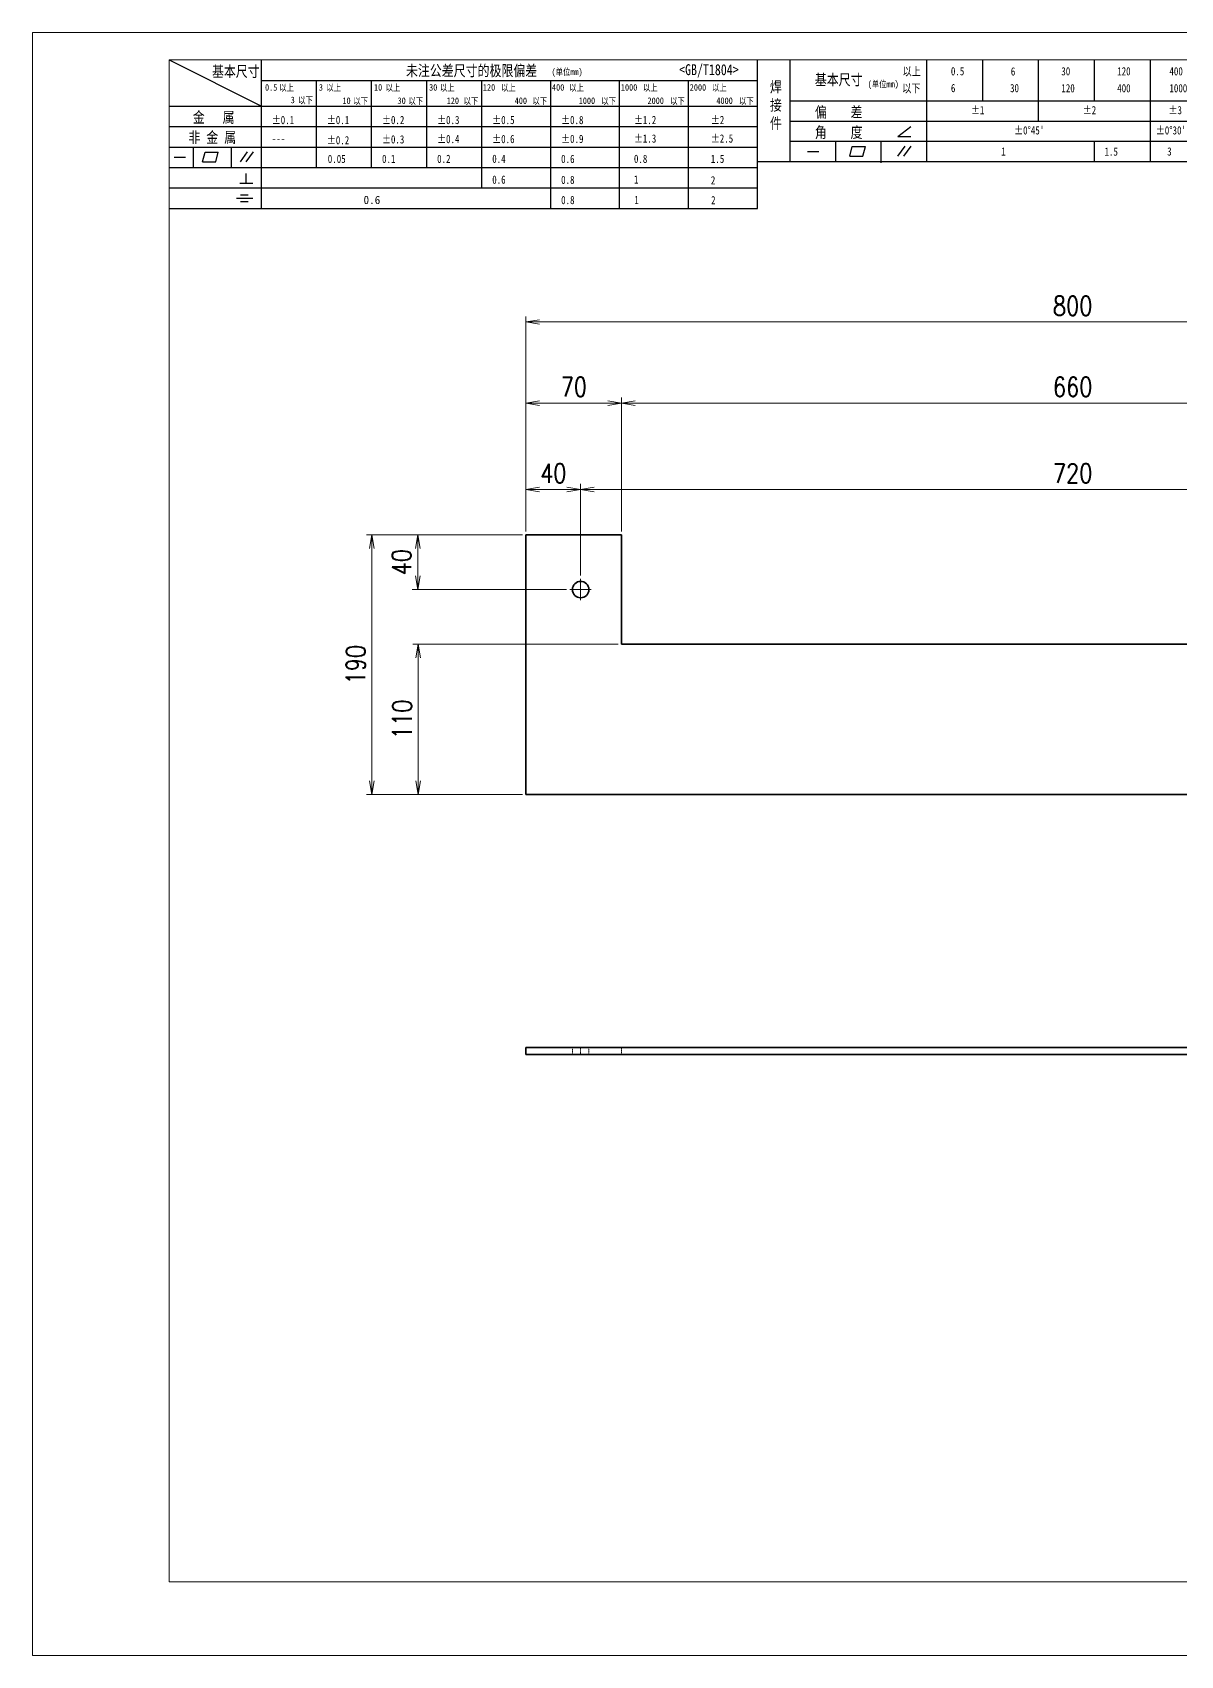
# Model space of a CAD drawing. Header units: millimetres. Extents: x 1333 to 142399, y -42879 to -5704.
# Drawn here: x 72270 to 73110, y -11024 to -9836 of the extents above; entities that cross this region are included whole.
import ezdxf

# ---------------------------------------------------------------- set-up
doc = ezdxf.new("R2010")
doc.units = ezdxf.units.MM
doc.header["$LTSCALE"] = 0.5
doc.linetypes.add('AM_ISO02W050x2', pattern=[3.75, 3, -0.75])
doc.linetypes.add('AM_ISO08W050x2', pattern=[9, 6, -0.75, 1.5, -0.75])
doc.layers.add('DIM', color=3, linetype='Continuous')
doc.layers.add('图\\M+19E79\\M+195B6\\M+18E9A', color=7, linetype='Continuous')
for name, color, linetype, lineweight in [('中心线', 2, 'AM_ISO08W050x2', 18), ('图框', 7, 'Continuous', 18), ('粗实线', 7, 'Continuous', 35), ('虚线', 1, 'AM_ISO02W050x2', 18)]:
    doc.layers.add(name, color=color, linetype=linetype, lineweight=lineweight)
doc.layers.add('打印', color=7, linetype='Continuous', lineweight=15, plot=False)
doc.layers.add('打印-禁用', color=7, linetype='Continuous', lineweight=15, plot=False)
doc.styles.add('DIM', font='romans.shx', dxfattribs={"width": 0.8, "bigfont": 'bigfont.shx'})
doc.styles.add('国标', font='simfang.ttf', dxfattribs={"width": 0.8})
doc.dimstyles.new('XR 1-4', dxfattribs={"dimscale": 4, "dimtxt": 3.5, "dimasz": 2.5, "dimexe": 1, "dimexo": 0.625, "dimgap": 1.2, "dimtad": 1, "dimdsep": 46, "dimtxsty": 'DIM', "dimblk": 'OPEN', "dimcen": 0, "dimclrd": 8, "dimclre": 8, "dimclrt": 2, "dimazin": 2, "dimtfac": 0.5, "dimtmove": 0, "dimatfit": 3, "dimldrblk": 'OPEN', "dimfxl": 0, "dimtolj": 2, "dimlwd": 18, "dimlwe": 18, "dimarcsym": 0})

# ---------------------------------------------------------------- blocks, each defined once
blk = doc.blocks.new('GZDEH零件A3图框V01版')
at = {"layer": '图\\M+19E79\\M+195B6\\M+18E9A', "color": 9}
for p, q in [((2882.49, -1554.46), (2899.37, -1562.92)), ((2899.37, -1581.67), (2899.37, -1554.46)), ((2990.09, -1581.67), (2990.09, -1554.46)), ((2996.09, -1573.08), (2996.09, -1554.46)), ((3021.09, -1561.98), (3021.09, -1554.46)), ((3031.31, -1561.98), (3031.31, -1554.46)), ((3041.53, -1561.98), (3041.53, -1554.46)), ((3051.75, -1561.98), (3051.75, -1554.46)), ((3061.98, -1561.98), (3061.98, -1554.46)), ((2899.37, -1558.24), (2990.09, -1558.24)), ((2909.45, -1574.17), (2909.45, -1558.24)), ((2919.53, -1574.17), (2919.53, -1558.24)), ((2929.61, -1574.17), (2929.61, -1558.24)), ((2939.69, -1577.92), (2939.69, -1558.24)), ((2952.29, -1581.67), (2952.29, -1558.24)), ((2964.89, -1581.67), (2964.89, -1558.24)), ((2977.49, -1581.67), (2977.49, -1558.24)), ((2996.09, -1561.98), (3113.09, -1561.98)), ((3021.09, -1573.08), (3021.09, -1561.98)), ((3041.53, -1565.68), (3041.53, -1561.98)), ((3061.98, -1573.08), (3061.98, -1561.98)), ((2882.49, -1562.92), (2990.09, -1562.92)), ((2882.49, -1566.67), (2990.09, -1566.67)), ((2996.09, -1565.68), (3113.09, -1565.68)), ((3015.75, -1568.51), (3018.15, -1566.66)), ((2882.49, -1570.42), (2990.09, -1570.42)), ((2886.92, -1574.12), (2886.92, -1570.42)), ((2893.91, -1574.12), (2893.91, -1570.42)), ((2996.09, -1569.38), (3113.09, -1569.38)), ((3004.42, -1573.08), (3004.42, -1569.38)), ((3006.97, -1572.12), (3007.45, -1570.33)), ((3007.45, -1570.33), (3009.86, -1570.33)), ((3009.39, -1572.12), (3009.86, -1570.33)), ((3012.75, -1573.08), (3012.75, -1569.38)), ((3015.75, -1568.51), (3018.15, -1568.51)), ((3015.81, -1572.12), (3017.15, -1570.26)), ((3016.89, -1572.12), (3018.23, -1570.26)), ((3051.75, -1573.08), (3051.75, -1569.38)), ((2883.43, -1572.27), (2885.49, -1572.27)), ((2888.59, -1573.16), (2889.07, -1571.37)), ((2888.59, -1573.16), (2891, -1573.16)), ((2889.07, -1571.37), (2891.48, -1571.37)), ((2891, -1573.16), (2891.48, -1571.37)), ((2895.52, -1573.16), (2896.85, -1571.3)), ((2896.6, -1573.16), (2897.94, -1571.3)), ((2990.09, -1573.08), (3113.09, -1573.08)), ((2999.26, -1571.23), (3001.32, -1571.23)), ((3006.97, -1572.12), (3009.39, -1572.12)), ((3012.75, -1573.33), (3012.75, -1573.08)), ((2882.49, -1574.17), (2990.09, -1574.17)), ((2895.42, -1577.05), (2897.81, -1577.05)), ((2896.58, -1577.05), (2896.58, -1575.28)), ((2882.49, -1577.92), (2990.09, -1577.92)), ((2894.79, -1579.77), (2897.77, -1579.77)), ((2895.57, -1579.17), (2896.92, -1579.17)), ((2882.49, -1581.67), (2990.09, -1581.67)), ((2895.57, -1580.37), (2896.93, -1580.37))]:
    blk.add_line(p, q, dxfattribs=at)
at = {"layer": '图框', "linetype": 'Continuous'}
for p, q in [((2882.49, -1554.46), (2882.49, -1832.96)), ((3272.49, -1554.46), (2882.49, -1554.46)), ((2882.49, -1832.96), (3272.49, -1832.96))]:
    blk.add_line(p, q, dxfattribs=at)
at = {"layer": '打印-禁用', "linetype": 'Continuous'}
for p, q in [((2857.49, -1549.46), (2857.49, -1846.46)), ((3277.49, -1549.46), (2857.49, -1549.46)), ((2857.49, -1846.46), (3277.49, -1846.46))]:
    blk.add_line(p, q, dxfattribs=at)
at = {"layer": '图\\M+19E79\\M+195B6\\M+18E9A', "color": 9, "style": '国标', "width": 0.8}
for s, height, p in [('基本尺寸', 2, (2890.33, -1557.58)), ('未注公差尺寸的极限偏差', 2, (2925.81, -1557.44)), ('<GB/T1804>', 2, (2975.78, -1557.27)), ('以上', 1.5, (3016.64, -1557.33)), ('0.5', 1.5, (3025.49, -1557.3)), ('6', 1.5, (3036.45, -1557.34)), ('30', 1.5, (3045.69, -1557.31)), ('120', 1.5, (3055.91, -1557.31)), ('400', 1.5, (3065.46, -1557.31)), ('30', 1.2, (2930.04, -1560.11)), ('基本尺寸', 2, (3000.6, -1559.1)), ('以下', 1.5, (3016.58, -1560.43)), ('6', 1.5, (3025.49, -1560.38)), ('30', 1.5, (3036.31, -1560.39)), ('120', 1.5, (3045.69, -1560.41)), ('400', 1.5, (3055.91, -1560.41)), ('1000', 1.5, (3065.46, -1560.41)), ('金   属', 2, (2886.82, -1565.98)), ('±0.1', 1.5, (2901.27, -1566.23)), ('±0.1', 1.5, (2911.35, -1566.23)), ('±0.2', 1.5, (2921.43, -1566.23)), ('±0.3', 1.5, (2931.51, -1566.23)), ('±0.5', 1.5, (2941.59, -1566.23)), ('±0.8', 1.5, (2954.19, -1566.23)), ('±1.2', 1.5, (2967.51, -1566.23)), ('±2', 1.5, (2981.58, -1566.23)), ('偏    差', 2, (3000.6, -1565.04)), ('±1', 1.5, (3029.16, -1564.42)), ('±2', 1.5, (3049.61, -1564.42)), ('±3', 1.5, (3065.3, -1564.42)), ('非 金 属', 2, (2886.02, -1569.65)), ('±0.3', 1.5, (2921.43, -1569.77)), ('±0.4', 1.5, (2931.51, -1569.71)), ('±0.6', 1.5, (2941.59, -1569.71)), ('±0.9', 1.5, (2954.19, -1569.68)), ('±1.3', 1.5, (2967.51, -1569.62)), ('±2.5', 1.5, (2981.58, -1569.61)), ('角    度', 2, (3000.6, -1568.74)), ("±0%%D45'", 1.5, (3037.06, -1568.12)), ("±0%%D30'", 1.5, (3062.98, -1568.12)), ('---', 1.5, (2901.27, -1569.65)), ('±0.2', 1.5, (2911.35, -1569.92)), ('1', 1.5, (3034.69, -1571.98)), ('1.5', 1.5, (3053.59, -1572.01)), ('3', 1.5, (3065.05, -1571.98)), ('0.1', 1.5, (2921.43, -1573.34)), ('0.2', 1.5, (2931.51, -1573.33)), ('0.4', 1.5, (2941.59, -1573.33)), ('0.6', 1.5, (2954.19, -1573.35)), ('0.8', 1.5, (2967.51, -1573.33)), ('1.5', 1.5, (2981.58, -1573.34)), ('0.6', 1.5, (2941.59, -1577.14)), ('0.8', 1.5, (2954.19, -1577.17)), ('1', 1.5, (2967.51, -1577.12)), ('2', 1.5, (2981.58, -1577.26)), ('0.8', 1.5, (2954.19, -1580.87)), ('1', 1.5, (2967.59, -1580.86)), ('2', 1.5, (2981.62, -1580.89))]:
    blk.add_text(s, height=height, dxfattribs=at).set_placement(p)
at = {"layer": '图\\M+19E79\\M+195B6\\M+18E9A', "color": 9, "lineweight": 15, "style": '国标', "width": 0.8}
for s, p in [('(单位mm)', (2952.44, -1557.27)), ('0.5', (2900.03, -1560.11)), ('以上', (2902.64, -1560.16)), ('3', (2909.88, -1560.11)), ('以上', (2911.25, -1560.16)), ('10', (2919.96, -1560.11)), ('以上', (2922.09, -1560.16)), ('以上', (2932.02, -1560.16)), ('120', (2939.88, -1560.11)), ('以上', (2943.21, -1560.16)), ('400', (2952.52, -1560.11)), ('以上', (2955.68, -1560.16)), ('1000', (2965.12, -1560.11)), ('以上', (2969.16, -1560.16)), ('2000', (2977.72, -1560.11)), ('以上', (2981.8, -1560.16)), ('(单位mm)', (3010.27, -1559.51)), ('3', (2904.73, -1562.41)), ('以下', (2906.1, -1562.46)), ('10', (2914.19, -1562.54)), ('以下', (2916.18, -1562.59)), ('30', (2924.27, -1562.54)), ('以下', (2926.26, -1562.59)), ('120', (2933.26, -1562.54)), ('以下', (2936.34, -1562.59)), ('400', (2945.7, -1562.54)), ('以下', (2948.94, -1562.59)), ('1000', (2957.41, -1562.54)), ('以下', (2961.54, -1562.59)), ('2000', (2969.99, -1562.54)), ('以下', (2974.14, -1562.59)), ('4000', (2982.59, -1562.54)), ('以下', (2986.74, -1562.59))]:
    blk.add_text(s, height=1.2, dxfattribs=at).set_placement(p)
at = {"layer": '图\\M+19E79\\M+195B6\\M+18E9A', "color": 9, "lineweight": 13, "style": '国标'}
blk.add_text('0.6', height=1.5, dxfattribs=at).set_placement((2918.05, -1580.85))
at = {"layer": '图\\M+19E79\\M+195B6\\M+18E9A', "color": 9, "style": '国标'}
for s, insert, char_height, width, attachment_point in [('焊\\P接\\P件', (2992.39, -1558.41), 2, 3.1877, 1), ('0.05', (2911.51, -1573.37), 1.5, 5.1982, 7)]:
    blk.add_mtext(s, dxfattribs=dict(at, insert=insert, char_height=char_height, width=width, attachment_point=attachment_point))
blk = doc.blocks.new('DEH A3')
at = {"layer": '图框'}
blk.add_blockref('GZDEH零件A3图框V01版', (-2857.49, 1846.46), dxfattribs=at)
blk = doc.blocks.new('_Open')
at = {"color": 0, "linetype": 'ByBlock', "lineweight": -2}
for p, q in [((-1, 0.17), (0, 0)), ((-1, -0.17), (0, 0)), ((0, 0), (-1, 0))]:
    blk.add_line(p, q, dxfattribs=at)
blk = doc.blocks.new('*D196')
at = {"layer": 'Defpoints', "color": 0, "transparency": 16777216}
for p in [(72518.6, -10203.6), (72631.4, -10203.6), (72631.4, -10393.6)]:
    blk.add_point(p, dxfattribs=at)
at = {"layer": 'DIM', "color": 8, "lineweight": 18, "transparency": 16777216}
for p, q in [((72628.9, -10203.6), (72514.6, -10203.6)), ((72518.6, -10383.6), (72518.6, -10213.6)), ((72628.9, -10393.6), (72514.6, -10393.6))]:
    blk.add_line(p, q, dxfattribs=at)
at = {"layer": 'DIM', "color": 8, "lineweight": 18, "transparency": 16777216, "xscale": 10, "yscale": 10, "zscale": 10}
for p, rotation in [((72518.6, -10203.6), 90), ((72518.6, -10393.6), 270)]:
    blk.add_blockref('_Open', p, dxfattribs=dict(at, rotation=rotation))
at = {"layer": 'DIM', "color": 2, "transparency": 16777216, "insert": (72506.8, -10298.6), "char_height": 14, "attachment_point": 5, "rotation": 90, "style": 'DIM'}
blk.add_mtext('\\A2;190', dxfattribs=at)
blk = doc.blocks.new('*D197')
at = {"layer": 'Defpoints', "color": 0, "transparency": 16777216}
for p in [(73431.4, -10047.8), (72631.4, -10203.6), (73431.4, -10203.6)]:
    blk.add_point(p, dxfattribs=at)
at = {"layer": 'DIM', "color": 8, "lineweight": 18, "transparency": 16777216}
for p, q in [((72631.4, -10201.1), (72631.4, -10043.8)), ((72641.4, -10047.8), (73421.4, -10047.8)), ((73431.4, -10201.1), (73431.4, -10043.8))]:
    blk.add_line(p, q, dxfattribs=at)
at = {"layer": 'DIM', "color": 8, "lineweight": 18, "transparency": 16777216, "xscale": 10, "yscale": 10, "zscale": 10, "rotation": 180}
blk.add_blockref('_Open', (72631.4, -10047.8), dxfattribs=at)
at = {"layer": 'DIM', "color": 8, "lineweight": 18, "transparency": 16777216, "xscale": 10, "yscale": 10, "zscale": 10}
blk.add_blockref('_Open', (73431.4, -10047.8), dxfattribs=at)
at = {"layer": 'DIM', "color": 2, "transparency": 16777216, "insert": (73031.4, -10036), "char_height": 14, "attachment_point": 5, "style": 'DIM'}
blk.add_mtext('\\A2;800', dxfattribs=at)
blk = doc.blocks.new('*D198')
at = {"layer": 'Defpoints', "color": 0, "transparency": 16777216}
for p in [(72631.4, -10107.1), (72631.4, -10203.6), (72701.4, -10203.6)]:
    blk.add_point(p, dxfattribs=at)
at = {"layer": 'DIM', "color": 8, "lineweight": 18, "transparency": 16777216}
for p, q in [((72631.4, -10201.1), (72631.4, -10103.1)), ((72691.4, -10107.1), (72641.4, -10107.1)), ((72701.4, -10201.1), (72701.4, -10103.1))]:
    blk.add_line(p, q, dxfattribs=at)
at = {"layer": 'DIM', "color": 8, "lineweight": 18, "transparency": 16777216, "xscale": 10, "yscale": 10, "zscale": 10, "rotation": 180}
blk.add_blockref('_Open', (72631.4, -10107.1), dxfattribs=at)
at = {"layer": 'DIM', "color": 8, "lineweight": 18, "transparency": 16777216, "xscale": 10, "yscale": 10, "zscale": 10}
blk.add_blockref('_Open', (72701.4, -10107.1), dxfattribs=at)
at = {"layer": 'DIM', "color": 2, "transparency": 16777216, "insert": (72666.4, -10095.3), "char_height": 14, "attachment_point": 5, "style": 'DIM'}
blk.add_mtext('\\A2;70', dxfattribs=at)
blk = doc.blocks.new('*D199')
at = {"layer": 'Defpoints', "color": 0, "transparency": 16777216}
for p in [(73361.4, -10107.1), (72701.4, -10203.6), (73361.4, -10203.6)]:
    blk.add_point(p, dxfattribs=at)
at = {"layer": 'DIM', "color": 8, "lineweight": 18, "transparency": 16777216}
for p, q in [((72701.4, -10201.1), (72701.4, -10103.1)), ((72711.4, -10107.1), (73351.4, -10107.1)), ((73361.4, -10201.1), (73361.4, -10103.1))]:
    blk.add_line(p, q, dxfattribs=at)
at = {"layer": 'DIM', "color": 8, "lineweight": 18, "transparency": 16777216, "xscale": 10, "yscale": 10, "zscale": 10, "rotation": 180}
blk.add_blockref('_Open', (72701.4, -10107.1), dxfattribs=at)
at = {"layer": 'DIM', "color": 8, "lineweight": 18, "transparency": 16777216, "xscale": 10, "yscale": 10, "zscale": 10}
blk.add_blockref('_Open', (73361.4, -10107.1), dxfattribs=at)
at = {"layer": 'DIM', "color": 2, "transparency": 16777216, "insert": (73031.4, -10095.3), "char_height": 14, "attachment_point": 5, "style": 'DIM'}
blk.add_mtext('\\A2;660', dxfattribs=at)
blk = doc.blocks.new('*D200')
at = {"layer": 'Defpoints', "color": 0, "transparency": 16777216}
for p in [(72552.6, -10283.6), (72701.4, -10283.6), (72631.4, -10393.6)]:
    blk.add_point(p, dxfattribs=at)
at = {"layer": 'DIM', "color": 8, "lineweight": 18, "transparency": 16777216}
for p, q in [((72698.9, -10283.6), (72548.6, -10283.6)), ((72552.6, -10383.6), (72552.6, -10293.6)), ((72628.9, -10393.6), (72548.6, -10393.6))]:
    blk.add_line(p, q, dxfattribs=at)
at = {"layer": 'DIM', "color": 8, "lineweight": 18, "transparency": 16777216, "xscale": 10, "yscale": 10, "zscale": 10}
for p, rotation in [((72552.6, -10283.6), 90), ((72552.6, -10393.6), 270)]:
    blk.add_blockref('_Open', p, dxfattribs=dict(at, rotation=rotation))
at = {"layer": 'DIM', "color": 2, "transparency": 16777216, "insert": (72540.8, -10338.6), "char_height": 14, "attachment_point": 5, "rotation": 90, "style": 'DIM'}
blk.add_mtext('\\A2;110', dxfattribs=at)
blk = doc.blocks.new('*D201')
at = {"layer": 'Defpoints', "color": 0, "transparency": 16777216}
for p in [(72552.2, -10203.6), (72631.4, -10203.6), (72663.6, -10243.6)]:
    blk.add_point(p, dxfattribs=at)
at = {"layer": 'DIM', "color": 8, "lineweight": 18, "transparency": 16777216}
for p, q in [((72628.9, -10203.6), (72548.2, -10203.6)), ((72552.2, -10233.6), (72552.2, -10213.6)), ((72661.1, -10243.6), (72548.2, -10243.6))]:
    blk.add_line(p, q, dxfattribs=at)
at = {"layer": 'DIM', "color": 8, "lineweight": 18, "transparency": 16777216, "xscale": 10, "yscale": 10, "zscale": 10}
for p, rotation in [((72552.2, -10203.6), 90), ((72552.2, -10243.6), 270)]:
    blk.add_blockref('_Open', p, dxfattribs=dict(at, rotation=rotation))
at = {"layer": 'DIM', "color": 2, "transparency": 16777216, "insert": (72540.4, -10223.6), "char_height": 14, "attachment_point": 5, "rotation": 90, "style": 'DIM'}
blk.add_mtext('\\A2;40', dxfattribs=at)
blk = doc.blocks.new('*D202')
at = {"layer": 'Defpoints', "color": 0, "transparency": 16777216}
for p in [(72631.4, -10170.3), (72631.4, -10203.6), (72671.4, -10235.8)]:
    blk.add_point(p, dxfattribs=at)
at = {"layer": 'DIM', "color": 8, "lineweight": 18, "transparency": 16777216}
for p, q in [((72631.4, -10201.1), (72631.4, -10166.3)), ((72671.4, -10233.3), (72671.4, -10166.3)), ((72661.4, -10170.3), (72641.4, -10170.3))]:
    blk.add_line(p, q, dxfattribs=at)
at = {"layer": 'DIM', "color": 8, "lineweight": 18, "transparency": 16777216, "xscale": 10, "yscale": 10, "zscale": 10, "rotation": 180}
blk.add_blockref('_Open', (72631.4, -10170.3), dxfattribs=at)
at = {"layer": 'DIM', "color": 8, "lineweight": 18, "transparency": 16777216, "xscale": 10, "yscale": 10, "zscale": 10}
blk.add_blockref('_Open', (72671.4, -10170.3), dxfattribs=at)
at = {"layer": 'DIM', "color": 2, "transparency": 16777216, "insert": (72651.4, -10158.5), "char_height": 14, "attachment_point": 5, "style": 'DIM'}
blk.add_mtext('\\A2;40', dxfattribs=at)
blk = doc.blocks.new('*D203')
at = {"layer": 'Defpoints', "color": 0, "transparency": 16777216}
for p in [(73391.4, -10170.3), (72671.4, -10235.8), (73391.4, -10235.8)]:
    blk.add_point(p, dxfattribs=at)
at = {"layer": 'DIM', "color": 8, "lineweight": 18, "transparency": 16777216}
for p, q in [((72671.4, -10233.3), (72671.4, -10166.3)), ((73391.4, -10233.3), (73391.4, -10166.3)), ((72681.4, -10170.3), (73381.4, -10170.3))]:
    blk.add_line(p, q, dxfattribs=at)
at = {"layer": 'DIM', "color": 8, "lineweight": 18, "transparency": 16777216, "xscale": 10, "yscale": 10, "zscale": 10, "rotation": 180}
blk.add_blockref('_Open', (72671.4, -10170.3), dxfattribs=at)
at = {"layer": 'DIM', "color": 8, "lineweight": 18, "transparency": 16777216, "xscale": 10, "yscale": 10, "zscale": 10}
blk.add_blockref('_Open', (73391.4, -10170.3), dxfattribs=at)
at = {"layer": 'DIM', "color": 2, "transparency": 16777216, "insert": (73031.4, -10158.5), "char_height": 14, "attachment_point": 5, "style": 'DIM'}
blk.add_mtext('\\A2;720', dxfattribs=at)

msp = doc.modelspace()

# ---------------------------------------------------------------- linework, layer by layer
at = {"layer": '中心线', "ltscale": 0.38999}
msp.add_line((72671.385, -10235.831), (72671.385, -10251.431), dxfattribs=at)
at = {"layer": '中心线', "ltscale": 0.390002}
msp.add_line((72679.185, -10243.631), (72663.585, -10243.631), dxfattribs=at)
at = {"layer": '中心线', "ltscale": 0.150015}
msp.add_line((72671.385, -10578.371), (72671.385, -10584.372), dxfattribs=at)
at = {"layer": '打印'}
msp.add_lwpolyline([(72270.31, -9835.876), (73950.31, -9835.876), (73950.31, -11023.876), (72270.31, -11023.876)], close=True, dxfattribs=at)
at = {"layer": '粗实线'}
for p, q in [((72701.385, -10203.631), (72631.385, -10203.631)), ((72631.385, -10203.631), (72631.385, -10393.631)), ((72701.385, -10283.631), (72701.385, -10203.631)), ((73361.385, -10283.631), (72701.385, -10283.631)), ((72631.385, -10393.631), (73431.385, -10393.631)), ((72631.385, -10578.871), (73431.385, -10578.871)), ((72631.385, -10583.871), (73431.385, -10583.871))]:
    msp.add_line(p, q, dxfattribs=at)
at = {"layer": '粗实线', "ltscale": 0.125}
msp.add_line((72631.385, -10583.871), (72631.385, -10578.871), dxfattribs=at)
at = {"layer": '粗实线'}
msp.add_circle((72671.385, -10243.631), 6, dxfattribs=at)
at = {"layer": '虚线', "ltscale": 0.125}
for p, q in [((72665.385, -10578.871), (72665.385, -10583.871)), ((72677.385, -10578.871), (72677.385, -10583.871)), ((72701.385, -10583.871), (72701.385, -10578.871))]:
    msp.add_line(p, q, dxfattribs=at)

# ---------------------------------------------------------------- block references
at = {"layer": '图框', "xscale": 4, "yscale": 4, "zscale": 4}
msp.add_blockref('DEH A3', (72270.31, -11023.876), dxfattribs=at)

# ---------------------------------------------------------------- dimensions: what is measured, and where the dimension line sits
at = {"layer": 'DIM', "color": 7}
for base, p1, p2, picture, middle in [((73431.385, -10047.788), (72631.385, -10203.631), (73431.385, -10203.631), '*D197', (73031.385, -10035.988)), ((72631.385, -10107.142), (72701.385, -10203.631), (72631.385, -10203.631), '*D198', (72666.385, -10095.342)), ((73361.385, -10107.142), (72701.385, -10203.631), (73361.385, -10203.631), '*D199', (73031.385, -10095.342)), ((72631.385, -10170.276), (72671.385, -10235.831), (72631.385, -10203.631), '*D202', (72651.385, -10158.476)), ((73391.385, -10170.276), (72671.385, -10235.831), (73391.385, -10235.831), '*D203', (73031.385, -10158.476))]:
    dim = msp.add_linear_dim(base=base, p1=p1, p2=p2, dimstyle='XR 1-4', dxfattribs=at)
    dim.commit()
    dim.dimension.update_dxf_attribs({"geometry": picture, "text_midpoint": middle})
for base, p1, p2, picture, middle in [((72518.591, -10203.631), (72631.385, -10393.631), (72631.385, -10203.631), '*D196', (72506.791, -10298.631)), ((72552.179, -10203.631), (72663.585, -10243.631), (72631.385, -10203.631), '*D201', (72540.379, -10223.631)), ((72552.552, -10283.631), (72631.385, -10393.631), (72701.385, -10283.631), '*D200', (72540.752, -10338.631))]:
    dim = msp.add_linear_dim(base=base, p1=p1, p2=p2, angle=90, dimstyle='XR 1-4', dxfattribs=at)
    dim.commit()
    dim.dimension.update_dxf_attribs({"geometry": picture, "text_midpoint": middle})

doc.saveas('drawing.dxf')
